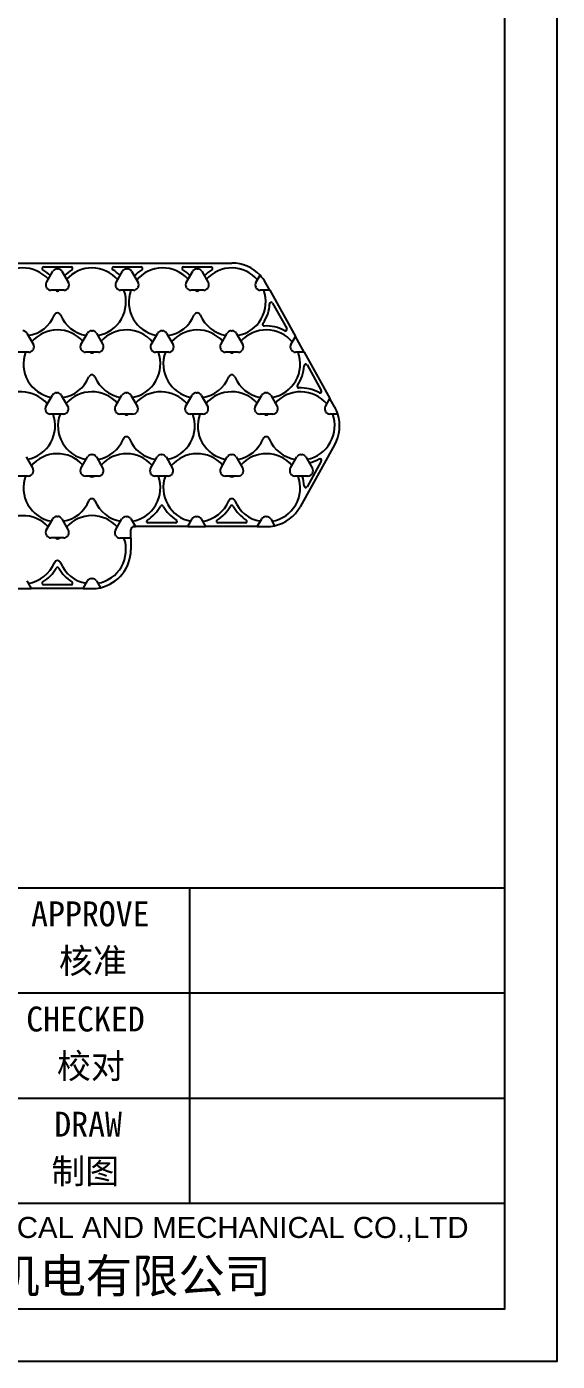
# Model space of a CAD drawing. Header units: millimetres. Extents: x -12 to 988, y -34 to 673.
# Drawn here: x 817.6 to 987.6, y -33.9 to 393.3 of the extents above; entities that cross this region are included whole.
import ezdxf

# ---------------------------------------------------------------- set-up
doc = ezdxf.new("R2010")
doc.units = ezdxf.units.MM
doc.styles.add('HZ', font='')
doc.styles.get('HZ').set_extended_font_data('SimSun')

# ---------------------------------------------------------------- blocks, each defined once
blk = doc.blocks.new('新块')
at = {"color": 4}
for p, q in [((206.24, -107.96), (-16.45, -107.96)), ((160.17, -107.96), (160.17, -154.04)), ((206.24, -123.32), (-16.45, -123.32)), ((206.24, -138.68), (-16.45, -138.68)), ((206.24, -154.04), (-16.45, -154.04))]:
    blk.add_line(p, q, dxfattribs=at)
at = {"color": 5}
blk.add_lwpolyline([(-242.21, -177.07), (213.92, -177.07), (213.92, 145.45), (-242.21, 145.45)], close=True, dxfattribs=at)
at = {"color": 6}
blk.add_lwpolyline([(-203.82, -169.39), (206.24, -169.39), (206.24, 137.77), (-203.82, 137.77)], close=True, dxfattribs=at)
at = {"color": 7, "style": 'HZ'}
blk.add_text('昆山睿恩新机电有限公司', height=4.9589, dxfattribs=at).set_placement((97.66, -167.07))
at = {"color": 7, "attachment_point": 1, "style": 'HZ'}
for s, insert, char_height, width in [('APPROVE', (137, -109.91), 3.637, 42.5242), ('核准', (141.07, -116.77), 3.637, 17.9947), ('CHECKED', (136.29, -125.27), 3.637, 42.5242), ('校对', (140.78, -132.13), 3.637, 17.9947), ('DRAW', (140.39, -140.63), 3.637, 34.0785), ('制图', (139.96, -147.49), 3.637, 17.9947), ('{\\fArial|b0|i0|c0|p34;KUNSHAN REENTION ELECTRICAL AND MECHANICAL CO.,LTD}', (71.26, -155.99), 3.0716, 199.2177)]:
    blk.add_mtext(s, dxfattribs=dict(at, insert=insert, char_height=char_height, width=width))

msp = doc.modelspace()

# ---------------------------------------------------------------- linework, layer by layer
at = {"linetype": 'Continuous'}
for p, q in [((726.8, 317.64), (883.3, 317.64)), ((823.06, 316.44), (831.83, 316.44)), ((845.46, 316.44), (854.23, 316.44)), ((867.86, 316.44), (876.63, 316.44)), ((823.91, 311.42), (826.01, 315.05)), ((827.31, 315.79), (827.58, 315.79)), ((828.88, 315.05), (830.98, 311.42)), ((846.21, 311.42), (848.31, 315.05)), ((849.61, 315.79), (849.88, 315.79)), ((851.18, 315.05), (853.28, 311.42)), ((868.71, 311.42), (870.81, 315.05)), ((872.11, 315.79), (872.38, 315.79)), ((873.68, 315.05), (875.78, 311.42)), ((891.01, 311.42), (892.35, 313.73)), ((824.04, 309.69), (823.91, 309.92)), ((829.55, 308.93), (825.34, 308.93)), ((830.98, 309.92), (830.85, 309.69)), ((846.34, 309.69), (846.21, 309.92)), ((851.85, 308.93), (847.64, 308.93)), ((853.28, 309.92), (853.15, 309.69)), ((868.84, 309.69), (868.71, 309.92)), ((874.35, 308.93), (870.14, 308.93)), ((875.78, 309.92), (875.65, 309.69)), ((891.14, 309.69), (891.01, 309.92)), ((895.46, 308.93), (892.44, 308.93)), ((895.46, 308.93), (894.17, 311.25)), ((895.46, 308.93), (903.72, 294.11)), ((896.37, 304.85), (900.93, 296.67)), ((817.63, 295.22), (819.73, 291.59)), ((834.96, 291.59), (837.06, 295.22)), ((838.36, 295.97), (838.63, 295.97)), ((839.93, 295.22), (842.03, 291.59)), ((857.46, 291.59), (859.56, 295.22)), ((860.86, 295.97), (861.13, 295.97)), ((862.43, 295.22), (864.53, 291.59)), ((879.76, 291.59), (881.86, 295.22)), ((883.16, 295.97), (883.43, 295.97)), ((884.73, 295.22), (886.83, 291.59)), ((902.26, 291.59), (903.72, 294.11)), ((906.51, 289.11), (903.72, 294.11)), ((818.3, 289.11), (814.09, 289.11)), ((819.73, 290.09), (819.6, 289.86)), ((835.09, 289.86), (834.96, 290.09)), ((840.6, 289.11), (836.39, 289.11)), ((842.03, 290.09), (841.9, 289.86)), ((857.59, 289.86), (857.46, 290.09)), ((863.1, 289.11), (858.89, 289.11)), ((864.53, 290.09), (864.4, 289.86)), ((879.89, 289.86), (879.76, 290.09)), ((885.4, 289.11), (881.19, 289.11)), ((886.83, 290.09), (886.7, 289.86)), ((902.39, 289.86), (902.26, 290.09)), ((906.51, 289.11), (903.69, 289.11)), ((906.51, 289.11), (914.77, 274.28)), ((907.42, 285.02), (911.98, 276.84)), ((823.71, 271.76), (825.81, 275.39)), ((827.11, 276.14), (827.38, 276.14)), ((828.68, 275.39), (830.78, 271.76)), ((846.01, 271.76), (848.11, 275.39)), ((849.41, 276.14), (849.68, 276.14)), ((850.98, 275.39), (853.08, 271.76)), ((868.51, 271.76), (870.61, 275.39)), ((871.91, 276.14), (872.18, 276.14)), ((873.48, 275.39), (875.58, 271.76)), ((890.81, 271.76), (892.91, 275.39)), ((894.21, 276.14), (894.48, 276.14)), ((895.78, 275.39), (897.88, 271.76)), ((913.31, 271.76), (914.77, 274.28)), ((916.27, 271.6), (914.77, 274.28)), ((823.84, 270.03), (823.71, 270.26)), ((829.35, 269.28), (825.14, 269.28)), ((830.78, 270.26), (830.65, 270.03)), ((846.14, 270.03), (846.01, 270.26)), ((851.65, 269.28), (847.44, 269.28)), ((853.08, 270.26), (852.95, 270.03)), ((868.64, 270.03), (868.51, 270.26)), ((874.15, 269.28), (869.94, 269.28)), ((875.58, 270.26), (875.45, 270.03)), ((890.94, 270.03), (890.81, 270.26)), ((896.45, 269.28), (892.24, 269.28)), ((897.88, 270.26), (897.75, 270.03)), ((913.44, 270.03), (913.31, 270.26)), ((917.27, 269.28), (914.74, 269.28)), ((916.27, 259.48), (905.22, 239.65)), ((817.43, 255.56), (819.53, 251.93)), ((834.96, 251.93), (837.06, 255.56)), ((838.36, 256.31), (838.63, 256.31)), ((839.93, 255.56), (842.03, 251.93)), ((857.26, 251.93), (859.36, 255.56)), ((860.66, 256.31), (860.93, 256.31)), ((862.23, 255.56), (864.33, 251.93)), ((879.76, 251.93), (881.86, 255.56)), ((883.16, 256.31), (883.43, 256.31)), ((884.73, 255.56), (886.83, 251.93)), ((902.06, 251.93), (904.16, 255.56)), ((905.46, 256.31), (905.73, 256.31)), ((907.03, 255.56), (909.13, 251.93)), ((911.98, 254.23), (907.42, 246.05)), ((818.1, 249.45), (813.89, 249.45)), ((819.53, 250.43), (819.4, 250.2)), ((835.09, 250.2), (834.96, 250.43)), ((840.6, 249.45), (836.39, 249.45)), ((842.03, 250.43), (841.9, 250.2)), ((857.39, 250.2), (857.26, 250.43)), ((862.9, 249.45), (858.69, 249.45)), ((864.33, 250.43), (864.2, 250.2)), ((879.89, 250.2), (879.76, 250.43)), ((885.4, 249.45), (881.19, 249.45)), ((886.83, 250.43), (886.7, 250.2)), ((902.19, 250.2), (902.06, 250.43)), ((907.7, 249.45), (903.49, 249.45)), ((909.13, 250.43), (909, 250.2)), ((823.86, 232.14), (825.96, 235.76)), ((827.26, 236.51), (827.52, 236.51)), ((828.82, 235.76), (830.92, 232.14)), ((846.01, 232.1), (848.11, 235.73)), ((849.41, 236.48), (849.68, 236.48)), ((850.98, 235.73), (851.01, 235.67)), ((851.01, 235.67), (852.41, 233.26)), ((869.18, 233.26), (870.61, 235.73)), ((871.91, 236.48), (872.18, 236.48)), ((873.48, 235.73), (874.91, 233.26)), ((891.48, 233.26), (892.91, 235.73)), ((894.21, 236.48), (894.48, 236.48)), ((895.78, 235.73), (897.04, 233.55)), ((850.95, 229.62), (850.95, 232.26)), ((851.95, 233.26), (852.41, 233.26)), ((869.18, 233.26), (852.41, 233.26)), ((865.28, 234.46), (856.51, 234.46)), ((869.18, 233.26), (874.91, 233.26)), ((891.48, 233.26), (874.91, 233.26)), ((887.68, 234.46), (878.91, 234.46)), ((891.48, 233.26), (894.35, 233.26)), ((823.99, 230.4), (823.85, 230.64)), ((829.49, 229.65), (825.29, 229.65)), ((830.93, 230.64), (830.79, 230.4)), ((846.14, 230.37), (846.01, 230.61)), ((850.95, 229.62), (847.44, 229.62)), ((850.95, 229.62), (850.95, 225.88)), ((817.58, 215.87), (818.99, 213.43)), ((831.83, 214.63), (823.06, 214.63)), ((835.63, 213.43), (837.06, 215.9)), ((838.36, 216.65), (838.63, 216.65)), ((839.93, 215.9), (841.19, 213.72)), ((813.3, 213.43), (818.99, 213.43)), ((835.63, 213.43), (818.99, 213.43)), ((835.63, 213.43), (838.5, 213.43))]:
    msp.add_line(p, q, dxfattribs=at)
for centre, radius, start, end in [((823.06, 315.94), 0.5, 90, 238.1902), ((831.83, 315.94), 0.5, 301.8098, 90), ((845.46, 315.94), 0.5, 90, 238.1902), ((854.23, 315.94), 0.5, 301.8098, 90), ((867.86, 315.94), 0.5, 90, 238.1902), ((876.63, 315.94), 0.5, 301.8098, 90), ((883.3, 305.19), 12.45, 43.3174, 90), ((816.4, 305.19), 10.9, 41.8324, 140.0923), ((816.4, 305.19), 12.15, 43.7468, 58.1902), ((827.31, 314.29), 1.5, 90, 149.9136), ((827.58, 314.29), 1.5, 30.0864, 90), ((838.5, 305.19), 12.15, 121.8098, 136.2532), ((838.5, 305.19), 10.9, 40.8728, 138.1676), ((838.8, 305.19), 12.15, 44.1712, 58.1902), ((849.61, 314.29), 1.5, 90, 149.9136), ((849.88, 314.29), 1.5, 30.0864, 90), ((860.9, 305.19), 12.15, 121.8098, 136.6784), ((861.2, 305.19), 10.9, 41.8324, 140.0923), ((861.2, 305.19), 12.15, 43.7468, 58.1902), ((872.11, 314.29), 1.5, 90, 149.9136), ((872.38, 314.29), 1.5, 30.0864, 90), ((883.3, 305.19), 12.15, 121.8098, 136.2532), ((883.3, 305.19), 10.9, 40.8728, 138.1676), ((883.3, 305.19), 12.45, 29.1294, 43.3174), ((825.21, 310.67), 1.5, 149.9136, 209.8272), ((825.34, 310.43), 1.5, 209.8272, 270), ((827.45, 309.74), 1.05, 230.3525, 309.6475), ((829.55, 310.43), 1.5, 270, 330.1728), ((829.68, 310.67), 1.5, 330.1728, 30.0864), ((838.5, 305.19), 10.9, 279.8957, 20.074), ((847.51, 310.67), 1.5, 149.9136, 209.8272), ((847.64, 310.43), 1.5, 209.8272, 270), ((861.2, 305.19), 10.9, 159.926, 259.1381), ((851.85, 310.43), 1.5, 270, 330.1728), ((851.98, 310.67), 1.5, 330.1728, 30.0864), ((870.01, 310.67), 1.5, 149.9136, 209.8272), ((870.14, 310.43), 1.5, 209.8272, 270), ((872.25, 309.74), 1.05, 230.3525, 309.6475), ((874.35, 310.43), 1.5, 270, 330.1728), ((874.48, 310.67), 1.5, 330.1728, 30.0864), ((883.3, 305.19), 10.9, 279.8957, 20.074), ((892.31, 310.67), 1.5, 149.9136, 209.8272), ((892.44, 310.43), 1.5, 209.8272, 270), ((883.3, 305.19), 12.15, 325.3327, 357.3196), ((895.93, 304.6), 0.5, 29.1294, 177.3196), ((816.4, 305.19), 10.9, 278.9234, 337.6211), ((827.45, 300.64), 1.05, 22.3789, 157.6211), ((838.5, 305.19), 10.9, 202.3789, 260.1043), ((861.2, 305.19), 10.9, 278.9234, 337.6211), ((872.25, 300.64), 1.05, 22.3789, 157.6211), ((883.3, 305.19), 10.9, 202.3789, 260.1043), ((816.33, 294.47), 1.5, 30.0864, 90), ((827.45, 285.36), 10.9, 41.8324, 139.1272), ((838.36, 294.47), 1.5, 90, 149.9136), ((838.63, 294.47), 1.5, 30.0864, 90), ((849.55, 285.36), 10.9, 39.9077, 138.1676), ((860.86, 294.47), 1.5, 90, 149.9136), ((861.13, 294.47), 1.5, 30.0864, 90), ((872.25, 285.36), 10.9, 41.8324, 139.1272), ((883.16, 294.47), 1.5, 90, 149.9136), ((883.43, 294.47), 1.5, 30.0864, 90), ((894.35, 285.36), 10.9, 39.9077, 138.1676), ((893.7, 298), 0.5, 145.3327, 272.9262), ((894.35, 285.36), 12.15, 60.9393, 92.9262), ((900.49, 296.42), 0.5, 240.9393, 29.1294), ((818.43, 290.84), 1.5, 330.1728, 30.0864), ((836.26, 290.84), 1.5, 149.9136, 209.8272), ((840.73, 290.84), 1.5, 330.1728, 30.0864), ((858.76, 290.84), 1.5, 149.9136, 209.8272), ((863.23, 290.84), 1.5, 330.1728, 30.0864), ((881.06, 290.84), 1.5, 149.9136, 209.8272), ((885.53, 290.84), 1.5, 330.1728, 30.0864), ((903.56, 290.84), 1.5, 149.9136, 209.8272), ((827.45, 285.36), 10.9, 159.926, 259.1381), ((818.3, 290.61), 1.5, 270, 330.1728), ((836.39, 290.61), 1.5, 209.8272, 270), ((838.5, 289.91), 1.05, 230.3525, 309.6475), ((840.6, 290.61), 1.5, 270, 330.1728), ((849.55, 285.36), 10.9, 279.8957, 20.074), ((858.89, 290.61), 1.5, 209.8272, 270), ((872.25, 285.36), 10.9, 159.926, 259.1381), ((863.1, 290.61), 1.5, 270, 330.1728), ((881.19, 290.61), 1.5, 209.8272, 270), ((883.3, 289.91), 1.05, 230.3525, 309.6475), ((885.4, 290.61), 1.5, 270, 330.1728), ((894.35, 285.36), 10.9, 279.8957, 20.074), ((903.69, 290.61), 1.5, 209.8272, 270), ((894.35, 285.36), 12.15, 325.3327, 357.3196), ((906.98, 284.77), 0.5, 29.1294, 177.3196), ((827.45, 285.36), 10.9, 278.9234, 337.6211), ((838.5, 280.81), 1.05, 22.3789, 157.6211), ((849.55, 285.36), 10.9, 202.3789, 260.1043), ((872.25, 285.36), 10.9, 278.9234, 337.6211), ((883.3, 280.81), 1.05, 22.3789, 157.6211), ((894.35, 285.36), 10.9, 202.3789, 260.1043), ((904.75, 278.17), 0.5, 145.3327, 272.9262), ((815.8, 265.54), 10.9, 39.9077, 138.1676), ((827.11, 274.64), 1.5, 90, 149.9136), ((827.38, 274.64), 1.5, 30.0864, 90), ((838.5, 265.54), 10.9, 41.8324, 139.1272), ((849.41, 274.64), 1.5, 90, 149.9136), ((849.68, 274.64), 1.5, 30.0864, 90), ((860.6, 265.54), 10.9, 39.9077, 138.1676), ((871.91, 274.64), 1.5, 90, 149.9136), ((872.18, 274.64), 1.5, 30.0864, 90), ((883.3, 265.54), 10.9, 41.8324, 139.1272), ((894.21, 274.64), 1.5, 90, 149.9136), ((894.48, 274.64), 1.5, 30.0864, 90), ((905.4, 265.54), 10.9, 39.9077, 138.1676), ((905.4, 265.54), 12.15, 60.9393, 92.9262), ((911.54, 276.59), 0.5, 240.9393, 29.1294), ((815.8, 265.54), 10.9, 280.8611, 20.074), ((825.01, 271.01), 1.5, 149.9136, 209.8272), ((825.14, 270.78), 1.5, 209.8272, 270), ((838.5, 265.54), 10.9, 159.926, 260.1051), ((829.35, 270.78), 1.5, 270, 330.1728), ((829.48, 271.01), 1.5, 330.1728, 30.0864), ((847.31, 271.01), 1.5, 149.9136, 209.8272), ((847.44, 270.78), 1.5, 209.8272, 270), ((849.55, 270.09), 1.05, 230.3525, 309.6475), ((851.65, 270.78), 1.5, 270, 330.1728), ((851.78, 271.01), 1.5, 330.1728, 30.0864), ((860.6, 265.54), 10.9, 280.8611, 20.074), ((869.81, 271.01), 1.5, 149.9136, 209.8272), ((869.94, 270.78), 1.5, 209.8272, 270), ((883.3, 265.54), 10.9, 159.926, 260.1051), ((874.15, 270.78), 1.5, 270, 330.1728), ((874.28, 271.01), 1.5, 330.1728, 30.0864), ((892.11, 271.01), 1.5, 149.9136, 209.8272), ((892.24, 270.78), 1.5, 209.8272, 270), ((894.35, 270.09), 1.05, 230.3525, 309.6475), ((896.45, 270.78), 1.5, 270, 330.1728), ((896.58, 271.01), 1.5, 330.1728, 30.0864), ((905.4, 265.54), 10.9, 280.8611, 20.074), ((914.61, 271.01), 1.5, 149.9136, 209.8272), ((914.74, 270.78), 1.5, 209.8272, 270), ((905.4, 265.54), 12.45, 17.4877, 29.1294), ((905.4, 265.54), 12.45, 330.8706, 17.4877), ((838.5, 265.54), 10.9, 279.8949, 337.6211), ((849.55, 260.99), 1.05, 22.3789, 157.6211), ((860.6, 265.54), 10.9, 202.3789, 261.0774), ((883.3, 265.54), 10.9, 279.8949, 337.6211), ((894.35, 260.99), 1.05, 22.3789, 157.6211), ((905.4, 265.54), 10.9, 202.3789, 261.0774), ((827.45, 245.71), 10.9, 41.8316, 140.0931), ((849.55, 245.71), 10.9, 40.872, 138.1684), ((872.25, 245.71), 10.9, 41.8316, 140.0931), ((894.35, 245.71), 10.9, 40.872, 138.1684), ((838.36, 254.81), 1.5, 90, 149.9136), ((838.63, 254.81), 1.5, 30.0864, 90), ((860.66, 254.81), 1.5, 90, 149.9136), ((860.93, 254.81), 1.5, 30.0864, 90), ((883.16, 254.81), 1.5, 90, 149.9136), ((883.43, 254.81), 1.5, 30.0864, 90), ((905.46, 254.81), 1.5, 90, 149.9136), ((905.73, 254.81), 1.5, 30.0864, 90), ((905.4, 265.54), 12.15, 282.9045, 299.0607), ((911.54, 254.48), 0.5, 330.8706, 119.0607), ((827.45, 245.71), 10.9, 159.9277, 259.747), ((818.1, 250.95), 1.5, 270, 330.1728), ((818.23, 251.18), 1.5, 330.1728, 30.0864), ((836.26, 251.18), 1.5, 149.9136, 209.8272), ((836.39, 250.95), 1.5, 209.8272, 270), ((838.5, 250.26), 1.05, 230.3774, 309.6226), ((840.6, 250.95), 1.5, 270, 330.1728), ((840.73, 251.18), 1.5, 330.1728, 30.0864), ((849.55, 245.71), 10.9, 279.8949, 20.0723), ((858.56, 251.18), 1.5, 149.9136, 209.8272), ((858.69, 250.95), 1.5, 209.8272, 270), ((872.25, 245.71), 10.9, 159.9277, 259.1389), ((862.9, 250.95), 1.5, 270, 330.1728), ((863.03, 251.18), 1.5, 330.1728, 30.0864), ((881.06, 251.18), 1.5, 149.9136, 209.8272), ((881.19, 250.95), 1.5, 209.8272, 270), ((883.3, 250.26), 1.05, 230.3774, 309.6226), ((885.4, 250.95), 1.5, 270, 330.1728), ((885.53, 251.18), 1.5, 330.1728, 30.0864), ((894.35, 245.71), 10.9, 279.8949, 20.0723), ((903.36, 251.18), 1.5, 149.9136, 209.8272), ((903.49, 250.95), 1.5, 209.8272, 270), ((894.35, 245.71), 12.15, 2.6804, 17.9325), ((907.7, 250.95), 1.5, 270, 330.1728), ((907.83, 251.18), 1.5, 330.1728, 30.0864), ((906.98, 246.3), 0.5, 182.6804, 330.8706), ((827.45, 245.71), 10.9, 279.7168, 337.6211), ((838.5, 241.16), 1.05, 22.3789, 157.6211), ((849.55, 245.71), 10.9, 202.3789, 260.1055), ((849.85, 245.71), 12.15, 301.8098, 330.87), ((860.9, 239.55), 0.5, 29.13, 150.87), ((871.95, 245.71), 12.15, 209.13, 238.1902), ((872.25, 245.71), 10.9, 278.9226, 337.6211), ((872.25, 245.71), 12.15, 301.8098, 330.87), ((883.3, 241.16), 1.05, 22.3789, 157.6211), ((883.3, 239.55), 0.5, 29.13, 150.87), ((894.35, 245.71), 12.15, 209.13, 238.1902), ((894.35, 245.71), 10.9, 202.3789, 260.1051), ((894.35, 245.71), 12.45, 282.4973, 330.8706), ((816.4, 225.88), 10.9, 42.1853, 140.271), ((827.26, 235.01), 1.5, 90, 149.9136), ((827.52, 235.01), 1.5, 30.0864, 90), ((838.5, 225.88), 10.9, 41.8313, 138.3442), ((849.41, 234.98), 1.5, 90, 149.9136), ((849.68, 234.98), 1.5, 45.2407, 90), ((856.51, 234.96), 0.5, 121.8098, 270), ((865.28, 234.96), 0.5, 270, 58.1902), ((871.91, 234.98), 1.5, 90, 149.9136), ((872.18, 234.98), 1.5, 30.0864, 90), ((878.91, 234.96), 0.5, 121.8098, 270), ((887.68, 234.96), 0.5, 270, 58.1902), ((894.21, 234.98), 1.5, 90, 149.9136), ((894.48, 234.98), 1.5, 30.0864, 90), ((825.16, 231.38), 1.5, 149.9136, 209.8272), ((829.63, 231.38), 1.5, 330.1728, 30.0864), ((847.31, 231.35), 1.5, 149.9136, 209.8272), ((851.95, 232.26), 1, 90, 180), ((894.35, 245.71), 12.45, 270, 282.4973), ((825.29, 231.15), 1.5, 209.8272, 270), ((827.45, 230.43), 1.05, 227.6996, 312.3004), ((829.49, 231.15), 1.5, 270, 330.1728), ((838.5, 225.88), 10.9, 279.8957, 20.0751), ((847.44, 231.12), 1.5, 209.8272, 270), ((827.45, 221.33), 1.05, 22.3789, 157.6211), ((838.5, 225.88), 12.45, 282.498, 0), ((816.4, 225.88), 10.9, 278.5918, 337.6211), ((816.4, 225.88), 12.15, 301.8098, 330.87), ((827.45, 219.72), 0.5, 29.13, 150.87), ((838.5, 225.88), 12.15, 209.13, 238.1902), ((838.5, 225.88), 10.9, 202.3789, 260.1043), ((823.06, 215.13), 0.5, 121.8098, 270), ((831.83, 215.13), 0.5, 270, 58.1902), ((838.36, 215.15), 1.5, 90, 149.9136), ((838.5, 225.88), 12.45, 270, 282.498), ((838.63, 215.15), 1.5, 30.0864, 90)]:
    msp.add_arc(centre, radius, start, end, dxfattribs=at)
msp.add_open_spline([(850.74, 236.04), (850.83, 235.95), (850.91, 235.84), (850.98, 235.73)], degree=3, dxfattribs=at)

# ---------------------------------------------------------------- block references
at = {"color": 3, "xscale": 2.1923301712494, "yscale": 2.1923301712494, "zscale": 2.1923301712494}
msp.add_blockref('新块', (518.64, 354.26), dxfattribs=at)

doc.saveas('drawing.dxf')
